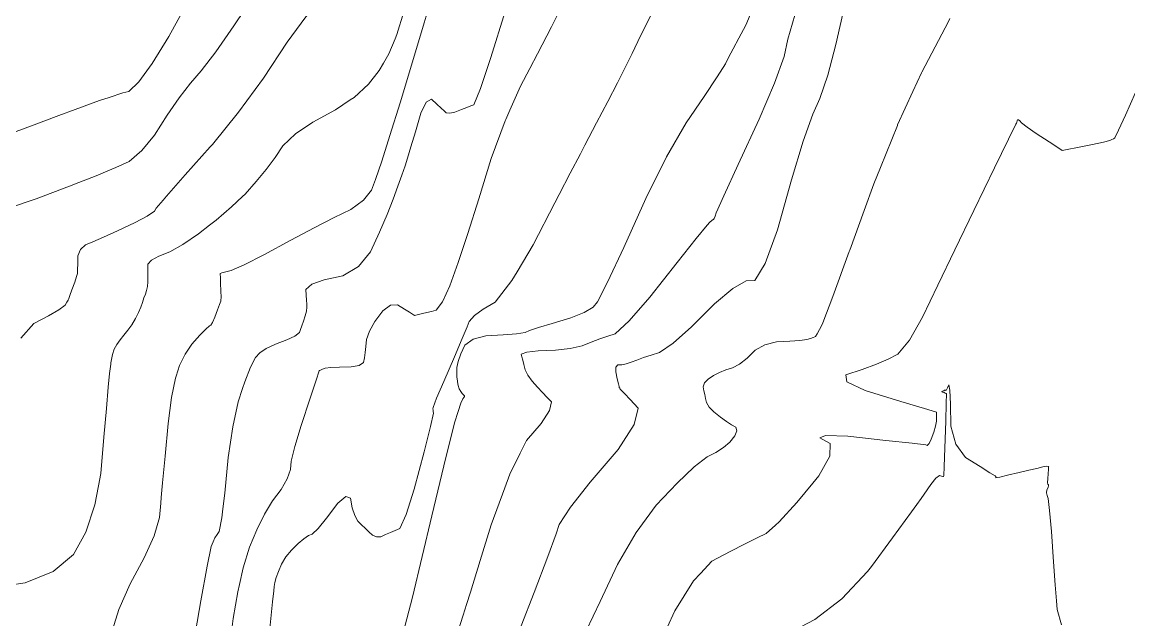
# Model space of a CAD drawing. Header units: inches. Extents: x 1337389 to 1347141, y 407035 to 414577.
# Drawn here: x 1338078.1 to 1338531.6, y 408537.9 to 408782.7 of the extents above; entities that cross this region are included whole.
import ezdxf

# ---------------------------------------------------------------- set-up
doc = ezdxf.new("R2010")
doc.units = ezdxf.units.IN
doc.header["$MEASUREMENT"] = 0
doc.layers.add('Topo', color=7, linetype='Continuous', lineweight=15, true_color=0x459900)

msp = doc.modelspace()

# ---------------------------------------------------------------- linework, layer by layer
at = {"layer": 'Topo'}
for p, q in [((1338458.2149, 408784.2372, 1065), (1338457.2411, 408782.239, 1065)), ((1338276.2258, 408742.824, 1090), (1338277.932, 408746.685, 1090)), ((1338436.766, 408740.421, 1065), (1338429.7759, 408723.135, 1065)), ((1338436.6821, 408646.581, 1060), (1338436.887, 408646.688, 1060)), ((1338446.504, 408587.613, 1055), (1338444.6762, 408585.066, 1055)), ((1338260.1411, 408544.1301, 1075), (1338258.7549, 408539.7489, 1075))]:
    msp.add_line(p, q, dxfattribs=at)
for points, elevation in [([(1338141.1431, 408637.6909), (1338142.5801, 408642.024), (1338144.823, 408646.6819), (1338147.5981, 408650.8391), (1338150.9031, 408654.494), (1338153.301, 408657.0012), (1338154.79, 408658.3612), (1338155.3711, 408658.5741), (1338156.1312, 408659.743), (1338157.0709, 408661.8681), (1338158.1909, 408664.95), (1338158.9781, 408667.1281), (1338159.433, 408668.4009), (1338159.5562, 408668.769), (1338159.5901, 408670.1279), (1338159.5341, 408672.4769), (1338159.3899, 408675.8159), (1338159.2869, 408678.1378), (1338159.2259, 408679.444), (1338159.206, 408679.734), (1338159.9591, 408680.0871), (1338161.4851, 408680.504), (1338163.7839, 408680.9851), (1338168.9899, 408683.2882), (1338177.1021, 408687.414), (1338188.12, 408693.3619), (1338197.7422, 408698.45), (1338205.9669, 408702.6761), (1338212.797, 408706.0412), (1338217.8991, 408709.7718), (1338221.2731, 408713.8681), (1338222.919, 408718.3298), (1338225.4211, 408725.791), (1338228.779, 408736.2501), (1338232.9931, 408749.709), (1338237.683, 408765.1159), (1338242.849, 408782.474), (1338248.4911, 408801.781)], 1100), ([(1338173.8219, 408794.8061), (1338164.8551, 408781.272), (1338157.3981, 408770.595), (1338151.452, 408762.773), (1338147.018, 408757.8068), (1338142.353, 408751.7582), (1338137.457, 408744.6249), (1338132.3321, 408736.4099), (1338127.134, 408730.097), (1338121.865, 408725.686), (1338116.5241, 408723.177), (1338113.1431, 408721.7659)], 1115), ([(1338155.1199, 408731.5989), (1338156.074, 408732.668), (1338166.738, 408745.8718), (1338176.9321, 408759.811), (1338186.656, 408774.4861), (1338194.333, 408784.9109), (1338199.965, 408791.085), (1338203.5501, 408793.0078), (1338207.7, 408796.7612)], 1110), ([(1338230.897, 408775.9088), (1338231.658, 408777.7139), (1338234.5428, 408786.931), (1338237.056, 408795.126)], 1105), ([(1338256.4591, 408635.4409), (1338256.4191, 408635.647), (1338256.2159, 408637.4641), (1338256.1539, 408639.341), (1338256.235, 408641.278), (1338256.8059, 408643.761), (1338257.868, 408646.7879), (1338259.4219, 408650.3612), (1338262.8339, 408652.8499), (1338268.1049, 408654.2542), (1338275.234, 408654.574), (1338280.5919, 408655.0331), (1338284.179, 408655.6301), (1338285.9939, 408656.3661), (1338289.7119, 408657.597), (1338295.3338, 408659.3229), (1338302.8601, 408661.544), (1338308.448, 408663.7488), (1338312.097, 408665.938), (1338313.8077, 408668.1101), (1338317.9721, 408676.2651), (1338324.5881, 408690.4041), (1338333.656, 408710.526), (1338342.1729, 408727.54), (1338350.1389, 408741.4461), (1338357.5529, 408752.243), (1338362.929, 408760.3101), (1338366.267, 408765.6452), (1338367.5669, 408768.2498), (1338369.386, 408771.7599), (1338371.7241, 408776.1749), (1338374.5821, 408781.4951), (1338378.4579, 408790.7201)], 1080), ([(1338282.598, 408535.4552), (1338287.9009, 408549.0918), (1338293.5161, 408563.8019), (1338296.9191, 408573.0891), (1338298.1101, 408576.9532), (1338302.7452, 408584.0131), (1338310.8238, 408594.2669), (1338322.3471, 408607.717), (1338328.9212, 408617.845), (1338330.5449, 408624.6531), (1338327.2198, 408628.1401), (1338324.8891, 408630.591), (1338323.5521, 408632.007), (1338323.2089, 408632.388), (1338322.9521, 408632.7501), (1338322.7799, 408633.096), (1338322.6929, 408633.4238), (1338322.4179, 408634.5869), (1338321.9531, 408636.585), (1338321.301, 408639.4178), (1338321.389, 408641.3299), (1338322.218, 408642.322), (1338323.788, 408642.392), (1338325.5981, 408642.7489), (1338327.649, 408643.3921), (1338329.9411, 408644.3221), (1338332.651, 408645.2959), (1338335.7808, 408646.3141), (1338339.329, 408647.3761), (1338344.856, 408651.2242), (1338352.362, 408657.8561), (1338361.847, 408667.2728), (1338369.3371, 408673.597), (1338374.8339, 408676.828), (1338378.338, 408676.9659), (1338382.589, 408683.901), (1338387.5871, 408697.6341), (1338393.3331, 408718.165), (1338398.1561, 408733.9841), (1338402.056, 408745.0929), (1338405.0319, 408751.4902), (1338408.1869, 408760.9741), (1338411.5221, 408773.542), (1338415.0361, 408789.1971)], 1070), ([(1338143.55, 408786.6151), (1338138.2149, 408776.934), (1338131.296, 408765.8319), (1338125.843, 408758.2841), (1338121.8551, 408754.29), (1338119.3322, 408753.8481), (1338113.7328, 408751.941)], 1120), ([(1338168.4309, 408632.6751), (1338169.3159, 408635.3428), (1338171.6849, 408641.405), (1338173.7191, 408645.375), (1338175.416, 408647.2511), (1338178.1221, 408649.0791), (1338181.8371, 408650.8571), (1338186.56, 408652.586), (1338189.8609, 408654.1551), (1338191.7371, 408655.563), (1338192.1911, 408656.8109), (1338192.7381, 408658.379), (1338193.3802, 408660.268), (1338194.115, 408662.4781), (1338194.5871, 408664.3772), (1338194.796, 408665.9661), (1338194.741, 408667.2442), (1338194.6499, 408668.882), (1338194.5229, 408670.8791), (1338194.3601, 408673.2359), (1338196.811, 408675.343), (1338201.874, 408677.1981), (1338209.5508, 408678.802), (1338215.8861, 408682.5959), (1338220.8809, 408688.578), (1338224.534, 408696.7509), (1338227.6201, 408703.9601), (1338230.1373, 408710.205), (1338232.086, 408715.4871), (1338233.7129, 408720.054), (1338235.0179, 408723.9077), (1338236.0011, 408727.0469), (1338237.4011, 408731.6901), (1338239.2201, 408737.8371), (1338241.456, 408745.4881), (1338243.6649, 408749.9221), (1338245.847, 408751.1381), (1338248.0031, 408749.137), (1338249.72, 408747.54), (1338250.998, 408746.3471), (1338251.838, 408745.5571), (1338253.3009, 408745.392), (1338255.3879, 408745.8509), (1338258.099, 408746.934), (1338260.297, 408747.809), (1338261.983, 408748.475), (1338263.1561, 408748.9319), (1338265.8941, 408755.5131), (1338270.196, 408768.2179), (1338276.063, 408787.0469)], 1095), ([(1338394.741, 408785.6289), (1338391.8809, 408775.7199), (1338390.29, 408768.6321), (1338386.3539, 408757.7261), (1338380.0731, 408743.0018), (1338371.447, 408724.4611), (1338365.5711, 408711.6481), (1338362.4432, 408704.565), (1338362.0638, 408703.2111), (1338361.7339, 408702.3062), (1338361.4542, 408701.8481), (1338361.223, 408701.8389), (1338360.7, 408701.467), (1338359.8869, 408700.733), (1338358.7812, 408699.635), (1338354.3109, 408694.164), (1338346.4771, 408684.3179), (1338335.2772, 408670.1), (1338326.807, 408660.3238), (1338321.065, 408654.9918), (1338318.0522, 408654.1031), (1338314.802, 408653.0061), (1338311.3129, 408651.7021), (1338307.587, 408650.1901), (1338302.7169, 408649.075), (1338296.7051, 408648.3568), (1338289.5481, 408648.0359), (1338284.8572, 408647.4791), (1338282.6298, 408646.685), (1338282.867, 408645.6551), (1338283.2141, 408644.2541), (1338283.671, 408642.484), (1338284.2381, 408640.3441), (1338285.361, 408638.09), (1338287.041, 408635.722), (1338289.2769, 408633.2402), (1338291.3427, 408630.983), (1338293.238, 408628.9491), (1338293.401, 408628.7801)], 1075), ([(1338295.01, 408780.7959), (1338295.0201, 408780.8149), (1338298.3181, 408787.3568)], 1090), ([(1338335.9281, 408786.0302), (1338331.5191, 408777.1249), (1338327.9989, 408769.936), (1338325.3692, 408764.4622), (1338322.0769, 408757.9039), (1338318.124, 408750.264), (1338313.5089, 408741.5399), (1338308.7291, 408732.4091)], 1085), ([(1338286.1021, 408763.7478), (1338289.271, 408769.738), (1338295.01, 408780.7959)], 1090), ([(1338457.2411, 408782.239), (1338456.325, 408780.359), (1338446.738, 408762.196)], 1065), ([(1338226.1351, 408765.931), (1338228.2812, 408769.704), (1338230.897, 408775.9088)], 1105), ([(1338212.5481, 408750.8901), (1338214.0722, 408751.9261), (1338220.0519, 408757.3058), (1338224.4119, 408762.901), (1338226.1351, 408765.931)], 1105), ([(1338277.932, 408746.685), (1338282.3009, 408756.563), (1338286.1021, 408763.7478)], 1090), ([(1338446.738, 408762.196), (1338446.6069, 408761.9469), (1338443.134, 408754.3579)], 1065), ([(1338113.7328, 408751.941), (1338109.7411, 408750.5811), (1338099.8442, 408746.9609)], 1120), ([(1338443.134, 408754.3579), (1338436.8561, 408740.6421), (1338436.766, 408740.421)], 1065), ([(1338436.887, 408646.688), (1338436.9511, 408646.721), (1338441.6499, 408652.4501), (1338447.0973, 408661.8529), (1338453.2941, 408674.928), (1338460.2729, 408689.4841), (1338468.0362, 408705.521), (1338476.5829, 408723.037), (1338482.3439, 408734.8529), (1338485.3219, 408740.9679), (1338485.514, 408741.3819), (1338485.6889, 408741.814), (1338485.8439, 408742.262), (1338485.981, 408742.728), (1338486.324, 408742.7451), (1338486.873, 408742.3151), (1338487.628, 408741.437), (1338489.8969, 408739.7031), (1338493.681, 408737.1139), (1338498.9801, 408733.6699), (1338502.5119, 408731.371), (1338504.2761, 408730.212), (1338506.3531, 408730.601), (1338510.512, 408731.397), (1338516.7508, 408732.596), (1338521.1919, 408733.543), (1338523.836, 408734.2369), (1338524.682, 408734.6791), (1338525.3041, 408735.004), (1338525.7029, 408735.213), (1338525.8771, 408735.3048), (1338527.3669, 408738.449), (1338530.1709, 408744.6459), (1338534.2889, 408753.895)], 1060), ([(1338168.4281, 408711.3731), (1338169.397, 408712.3079), (1338173.963, 408717.4211), (1338178.0621, 408722.422), (1338181.6951, 408727.3129), (1338184.862, 408732.092), (1338190.047, 408736.9271), (1338197.2501, 408741.8178), (1338206.4709, 408746.7641), (1338212.5481, 408750.8901)], 1105), ([(1338099.8442, 408746.9609), (1338093.0802, 408744.488), (1338081.9489, 408740.3049)], 1120), ([(1338167.1381, 408552.3831), (1338168.6851, 408559.136), (1338171.28, 408567.604), (1338174.2411, 408574.804), (1338177.378, 408581.158), (1338180.6911, 408586.666), (1338184.179, 408591.329), (1338186.615, 408595.5889), (1338187.9959, 408599.4481), (1338188.3241, 408602.9051), (1338189.7758, 408608.9259), (1338192.3521, 408617.512), (1338196.052, 408628.6621), (1338198.548, 408636.1281), (1338199.84, 408639.9109), (1338199.9292, 408640.009), (1338200.3579, 408640.21), (1338201.1279, 408640.5141), (1338202.2391, 408640.92), (1338204.5661, 408641.214), (1338208.1071, 408641.394), (1338212.865, 408641.462), (1338216.1601, 408642.1189), (1338217.9919, 408643.3638), (1338218.3618, 408645.1981), (1338218.684, 408647.379), (1338218.9581, 408649.9071), (1338219.1838, 408652.7822), (1338220.418, 408656.158), (1338222.6591, 408660.0342), (1338225.909, 408664.4108), (1338229.0089, 408666.728), (1338231.959, 408666.9839), (1338234.7608, 408665.1812), (1338236.768, 408663.8879), (1338237.9819, 408663.1051), (1338238.402, 408662.833), (1338238.6819, 408662.652), (1338238.8229, 408662.5632), (1338239.372, 408662.693), (1338240.4721, 408662.953), (1338242.12, 408663.3401), (1338243.892, 408663.762), (1338245.7869, 408664.2171), (1338247.805, 408664.7051), (1338250.3089, 408668.2069), (1338253.298, 408674.7231), (1338256.7722, 408684.253), (1338260.7639, 408696.118), (1338265.2739, 408710.3181), (1338270.303, 408726.8528), (1338275.979, 408742.268), (1338276.2258, 408742.824)], 1090), ([(1338081.9489, 408740.3049), (1338069.3489, 408735.5689), (1338054.2421, 408729.2651)], 1120), ([(1338135.8091, 408709.7649), (1338137.259, 408711.474), (1338144.9401, 408720.201), (1338155.1199, 408731.5989)], 1110), ([(1338308.7291, 408732.4091), (1338306.8649, 408728.8491), (1338302.6839, 408720.8159)], 1085), ([(1338113.1431, 408721.7659), (1338108.3961, 408719.786), (1338101.2478, 408716.987)], 1115), ([(1338302.6839, 408720.8159), (1338298.1939, 408712.191), (1338296.374, 408708.6841)], 1085), ([(1338429.7759, 408723.135), (1338427.071, 408716.445), (1338423.157, 408705.6462)], 1065), ([(1338101.2478, 408716.987), (1338097.481, 408715.5132), (1338083.7801, 408710.3581), (1338072.087, 408706.367)], 1115), ([(1338154.9021, 408699.5442), (1338157.5559, 408701.59), (1338163.9281, 408707.0311), (1338168.4281, 408711.3731)], 1105), ([(1338077.5517, 408653.2629), (1338082.803, 408659.2579), (1338088.861, 408662.4289), (1338093.1451, 408664.948), (1338095.6559, 408666.8162), (1338096.3941, 408668.032), (1338096.904, 408668.8998), (1338097.1882, 408669.42), (1338097.244, 408669.5934), (1338097.6681, 408670.7899), (1338098.4579, 408673.0101), (1338099.616, 408676.254), (1338100.387, 408678.5109), (1338100.7711, 408679.7791), (1338100.7691, 408680.06), (1338100.7881, 408681.3632), (1338100.83, 408683.687), (1338100.8939, 408687.0339), (1338101.949, 408689.66), (1338103.994, 408691.5669), (1338107.0301, 408692.7551), (1338111.433, 408694.664), (1338117.2029, 408697.2941), (1338124.34, 408700.6459), (1338129.3561, 408703.296), (1338132.253, 408705.2429), (1338133.0299, 408706.4882), (1338135.8091, 408709.7649)], 1110), ([(1338296.374, 408708.6841), (1338287.4928, 408691.5651), (1338280.886, 408680.488)], 1085), ([(1338423.157, 408705.6462), (1338417.2521, 408689.355), (1338417.022, 408688.7281)], 1065), ([(1338114.3869, 408642.61), (1338114.4688, 408643.2231), (1338115.1251, 408646.54), (1338115.8441, 408648.7051), (1338116.86, 408650.7431), (1338118.1751, 408652.6531), (1338119.7881, 408654.4358), (1338121.3839, 408656.485), (1338122.9649, 408658.799), (1338124.5299, 408661.3792), (1338125.79, 408663.7609), (1338126.746, 408665.9441), (1338127.3961, 408667.9282), (1338128.001, 408669.7311), (1338128.5609, 408671.3539), (1338129.075, 408672.795), (1338129.4122, 408674.4531), (1338129.5729, 408676.326), (1338129.556, 408678.4149), (1338129.5539, 408680.3239), (1338129.5681, 408682.0518), (1338129.598, 408683.5981), (1338131.104, 408685.211), (1338134.0869, 408686.89), (1338138.547, 408688.6338), (1338143.945, 408691.6649), (1338150.281, 408695.9839), (1338154.9021, 408699.5442)], 1105), ([(1338417.022, 408688.7281), (1338410.2778, 408670.3931), (1338406.1498, 408659.5579), (1338405.3309, 408657.8278)], 1065), ([(1338280.886, 408680.488), (1338278.72, 408676.8551), (1338271.8731, 408668.059), (1338266.953, 408665.1779), (1338263.4089, 408662.5301), (1338261.2418, 408660.1171), (1338260.45, 408657.938), (1338258.457, 408653.1159), (1338255.264, 408645.6499), (1338250.868, 408635.541), (1338247.931, 408628.6271), (1338246.4521, 408624.9081), (1338246.4299, 408624.384), (1338246.456, 408623.827), (1338246.5312, 408623.2358), (1338246.653, 408622.6119), (1338245.397, 408617.1039), (1338242.7628, 408606.7131), (1338238.7498, 408591.4388), (1338235.4341, 408580.973), (1338232.8159, 408575.3161), (1338230.8959, 408574.468), (1338228.9632, 408573.62), (1338227.0169, 408572.7729), (1338225.0591, 408571.9271), (1338223.2578, 408571.8369), (1338221.6141, 408572.5052), (1338220.1271, 408573.9291), (1338218.6288, 408575.3711), (1338217.12, 408576.83), (1338215.5988, 408578.3061), (1338214.3501, 408580.6201), (1338213.3708, 408583.7709), (1338212.6641, 408587.7588), (1338210.675, 408588.389), (1338207.4041, 408585.6588), (1338202.8501, 408579.5711), (1338199.3421, 408575.3311), (1338196.8789, 408572.938), (1338195.4609, 408572.3919), (1338193.5739, 408571.126), (1338191.2179, 408569.139), (1338188.393, 408566.4309), (1338186.1, 408563.6301), (1338184.339, 408560.735), (1338183.1099, 408557.7459), (1338182.199, 408555.2131), (1338181.6059, 408553.1369), (1338181.3319, 408551.518), (1338181.1531, 408549.8141)], 1085), ([(1338405.3309, 408657.8278), (1338404.8661, 408656.8489), (1338403.8999, 408654.9862), (1338403.249, 408653.9669), (1338402.9152, 408653.7941), (1338402.2012, 408653.5198), (1338401.1069, 408653.146), (1338399.6339, 408652.672), (1338396.819, 408652.285), (1338392.6631, 408651.9821), (1338387.167, 408651.7661), (1338382.4199, 408650.5479), (1338378.425, 408648.3279), (1338375.18, 408645.107), (1338372.1009, 408642.685), (1338369.1882, 408641.0619), (1338366.4389, 408640.2389), (1338363.8489, 408639.197), (1338361.418, 408637.9349), (1338359.144, 408636.4529), (1338357.7329, 408634.9289), (1338357.185, 408633.3629), (1338357.4989, 408631.755), (1338357.825, 408630.1351), (1338358.1619, 408628.504), (1338358.5102, 408626.8621), (1338359.6511, 408625.0389), (1338361.5828, 408623.0332), (1338364.306, 408620.8462), (1338366.707, 408619.0731), (1338368.7829, 408617.7149), (1338370.536, 408616.7712), (1338371.0069, 408615.2919), (1338370.194, 408613.277), (1338368.0991, 408610.726), (1338365.506, 408608.449), (1338362.4131, 408606.4469), (1338358.8218, 408604.7181), (1338353.538, 408600.5399), (1338346.56, 408593.911), (1338337.8891, 408584.833), (1338329.7201, 408573.7229), (1338322.0527, 408560.5809), (1338314.8869, 408545.4081), (1338309.185, 408533.3299)], 1065), ([(1338402.146, 408593.929), (1338404.554, 408596.861), (1338409.116, 408604.9239), (1338409.2529, 408610.1101), (1338404.9658, 408612.4181), (1338407.3421, 408613.403), (1338416.381, 408613.0649), (1338432.082, 408611.404), (1338442.7562, 408610.2222), (1338448.404, 408609.5189), (1338449.0241, 408609.296), (1338449.7748, 408610.0851), (1338450.6581, 408611.8879), (1338451.6722, 408614.7029), (1338452.3677, 408617.182), (1338452.745, 408619.3231), (1338452.8032, 408621.1269), (1338452.835, 408622.337), (1338452.839, 408622.9529), (1338452.8159, 408622.977), (1338447.9319, 408624.454), (1338438.1881, 408627.3859), (1338423.5831, 408631.772), (1338416.0773, 408635.413), (1338415.6701, 408638.309), (1338422.3611, 408640.459), (1338428.1381, 408642.5791), (1338433.0021, 408644.6659), (1338436.6821, 408646.581)], 1060), ([(1338109.3791, 408592.731), (1338110.3691, 408597.8811), (1338111.5881, 408612.695), (1338112.5781, 408624.4449), (1338113.3398, 408633.1311), (1338113.874, 408638.753), (1338114.3869, 408642.61)], 1105), ([(1338135.069, 408588.0001), (1338135.605, 408594.0208), (1338136.613, 408604.9039), (1338137.884, 408618.3041), (1338139.3018, 408628.957), (1338140.8681, 408636.864), (1338141.1431, 408637.6909)], 1100), ([(1338254.8611, 408616.807), (1338255.3109, 408618.5842), (1338256.758, 408623.2809), (1338257.868, 408626.5811), (1338258.6389, 408628.4839), (1338259.073, 408628.99), (1338259.32, 408629.371), (1338259.3821, 408629.6269), (1338259.2561, 408629.759), (1338258.9481, 408630.0959), (1338258.457, 408630.638), (1338257.7831, 408631.3869), (1338257.2181, 408632.471), (1338256.7639, 408633.8912), (1338256.4591, 408635.4409)], 1080), ([(1338503.9491, 408535.868), (1338502.292, 408542.099), (1338501.9799, 408545.661), (1338501.4761, 408552.1711), (1338500.7822, 408561.629), (1338499.8969, 408574.035), (1338499.153, 408582.7021), (1338498.5501, 408587.6281), (1338498.089, 408588.8149), (1338497.9249, 408589.963), (1338498.0601, 408591.074), (1338498.4919, 408592.1481), (1338498.7, 408592.891), (1338498.6828, 408593.303), (1338498.4409, 408593.3851), (1338498.3319, 408594.1681), (1338498.358, 408595.6519), (1338498.518, 408597.8361), (1338498.6482, 408599.409), (1338498.7489, 408600.3709), (1338498.8201, 408600.7229), (1338498.0309, 408600.768), (1338496.382, 408600.5069), (1338493.8719, 408599.939), (1338490.6151, 408599.1849), (1338486.611, 408598.2449), (1338481.8581, 408597.1181), (1338478.69, 408596.3661), (1338477.1059, 408595.991), (1338477.119, 408596.053), (1338477.1441, 408596.178), (1338477.1809, 408596.3641), (1338477.1348, 408596.5351), (1338477.005, 408596.6889), (1338476.791, 408596.8289), (1338474.6719, 408598.1551), (1338470.6489, 408600.6679), (1338464.7221, 408604.3679), (1338460.7219, 408609.8691), (1338458.6492, 408617.1711), (1338458.5042, 408626.2731), (1338458.2349, 408631.9261), (1338457.844, 408634.128), (1338457.3309, 408632.8809), (1338456.9421, 408632.097), (1338456.6778, 408631.775), (1338456.54, 408631.916), (1338456.3501, 408631.9601), (1338456.1093, 408631.9051), (1338455.816, 408631.753), (1338455.5259, 408631.6209), (1338455.2389, 408631.509), (1338454.9552, 408631.418), (1338454.972, 408631.2949), (1338455.2909, 408631.1399), (1338455.9121, 408630.9539), (1338456.373, 408630.782), (1338456.675, 408630.6238), (1338456.8159, 408630.481), (1338456.7911, 408626.699), (1338456.5991, 408619.2761), (1338456.2409, 408608.214), (1338455.9722, 408600.7571), (1338455.7929, 408596.905), (1338455.705, 408596.658), (1338455.369, 408596.5929), (1338454.7881, 408596.7099), (1338453.9589, 408597.0089), (1338452.511, 408595.884), (1338450.4431, 408593.3332), (1338447.7562, 408589.3581), (1338446.504, 408587.613)], 1055), ([(1338160.35, 408583.3438), (1338161.1331, 408589.8309), (1338162.519, 408604.432), (1338164.3441, 408616.884), (1338166.61, 408627.1881), (1338168.4309, 408632.6751)], 1095), ([(1338293.401, 408628.7801), (1338294.963, 408627.14), (1338294.1209, 408623.6082), (1338290.7101, 408618.353), (1338284.7617, 408611.411)], 1075), ([(1338231.2719, 408521.0901), (1338237.9888, 408547.157), (1338245.9259, 408580.5219), (1338251.7, 408604.3312), (1338254.8611, 408616.807)], 1080), ([(1338284.7617, 408611.411), (1338284.732, 408611.376), (1338282.142, 408606.1158)], 1075), ([(1338282.142, 408606.1158), (1338277.911, 408597.523), (1338275.8541, 408591.9592)], 1075), ([(1338386.7789, 408576.6332), (1338388.365, 408578.0429), (1338395.568, 408585.9202), (1338402.146, 408593.929)], 1060), ([(1338043.666, 408547.067), (1338049.7019, 408548.2031), (1338064.637, 408550.782), (1338079.35, 408553.0861), (1338090.835, 408557.6971), (1338099.092, 408564.615), (1338104.1211, 408573.8409), (1338107.8789, 408584.9301), (1338109.3791, 408592.731)], 1105), ([(1338275.8541, 408591.9592), (1338270.248, 408576.7948), (1338265.7511, 408562.2029)], 1075), ([(1338079.4529, 408454.6629), (1338082.5338, 408455.7371), (1338084.409, 408456.055), (1338088.3458, 408462.3), (1338094.3469, 408474.471), (1338102.411, 408492.568), (1338108.4529, 408508.1108), (1338112.4711, 408521.099), (1338114.465, 408531.5331), (1338117.7328, 408542.044), (1338122.273, 408552.6303), (1338128.085, 408563.2939), (1338132.12, 408572.3521), (1338134.3792, 408579.806), (1338134.8601, 408585.655), (1338135.069, 408588.0001)], 1100), ([(1338444.6762, 408585.066), (1338442.5421, 408582.0931), (1338434.8009, 408571.537), (1338426.088, 408559.7881)], 1055), ([(1338149.1621, 408533.012), (1338151.305, 408545.6662), (1338153.8609, 408559.8752), (1338155.521, 408567.9079), (1338156.2849, 408569.765), (1338157.0939, 408571.4041), (1338157.948, 408572.8251), (1338158.8479, 408574.028), (1338159.9099, 408579.6959), (1338160.35, 408583.3438)], 1095), ([(1338356.0819, 408556.881), (1338360.757, 408561.8911), (1338368.2172, 408565.8099), (1338374.4011, 408569.0062), (1338379.3108, 408571.4791), (1338382.9459, 408573.2291), (1338386.7789, 408576.6332)], 1060), ([(1338265.7511, 408562.2029), (1338261.742, 408549.1931), (1338260.1411, 408544.1301)], 1075), ([(1338342.3371, 408534.7149), (1338345.5392, 408541.5079), (1338353.198, 408553.79), (1338356.0819, 408556.881)], 1060), ([(1338426.088, 408559.7881), (1338424.5341, 408557.6919), (1338413.9289, 408546.5059), (1338402.9847, 408537.981), (1338391.702, 408532.115), (1338382.7669, 408527.4629), (1338382.411, 408527.2771)], 1055), ([(1338164.118, 408535.1759), (1338164.5919, 408538.399), (1338166.4551, 408549.4011), (1338167.1381, 408552.3831)], 1090), ([(1338181.1531, 408549.8141), (1338180.675, 408545.2512), (1338179.637, 408534.3369), (1338179.457, 408532.364)], 1085), ([(1338258.7549, 408539.7489), (1338255.27, 408528.7291), (1338252.6961, 408521.0031)], 1075)]:
    msp.add_lwpolyline(points, dxfattribs=dict(at, elevation=elevation))

doc.saveas('drawing.dxf')
